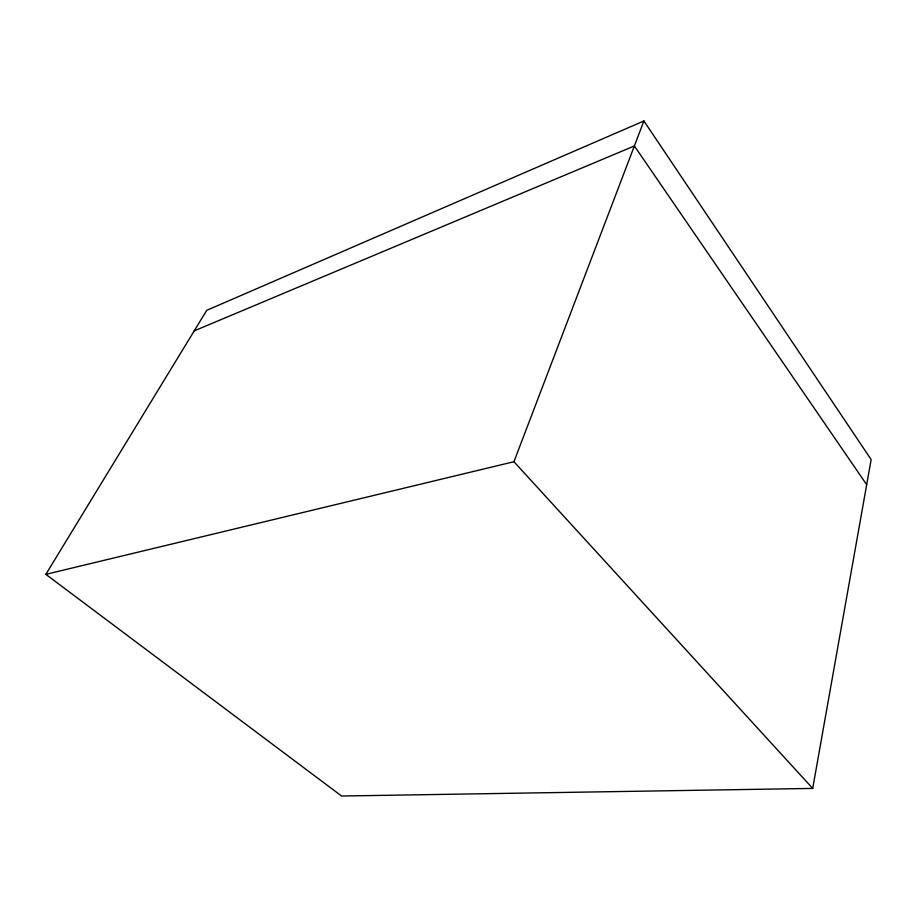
<?xml version="1.0" encoding="UTF-8"?>
<svg xmlns="http://www.w3.org/2000/svg" width="917" height="917" viewBox="0 0 917 917"><rect width="100%" height="100%" fill="white"/><g stroke="black" fill="none" stroke-linecap="round" stroke-linejoin="round"><path stroke-width="1.38" d="M812.703 788.414L871.15 459.555L643.906 120.975L206.738 310.336L45.85 574.34L341.582 796.025L812.703 788.414L513.944 461.721L45.85 574.34M513.944 461.721L643.906 120.975M194.221 330.877L634.369 145.963L866.68 484.68"/></g></svg>
